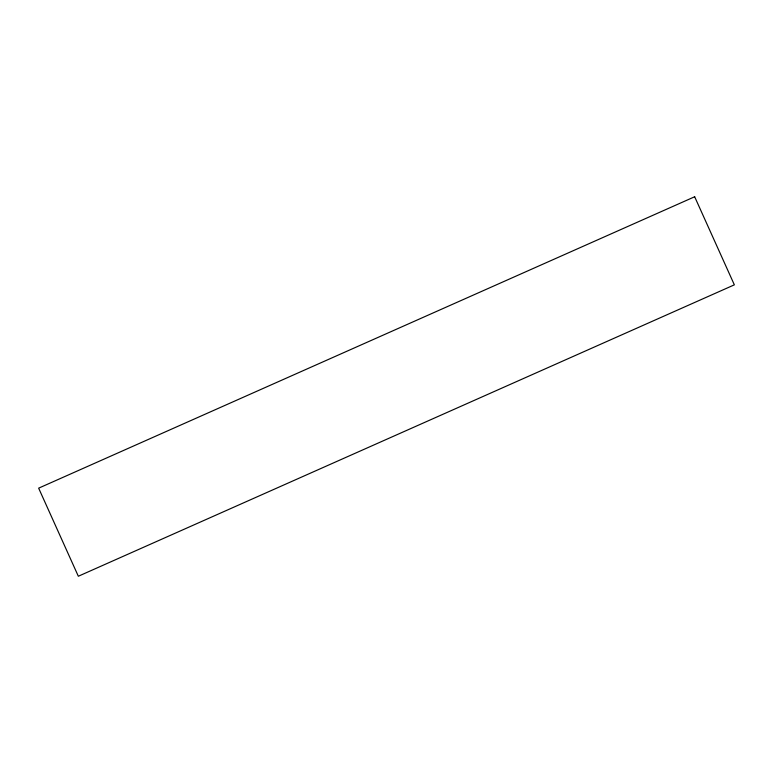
<?xml version="1.0" encoding="UTF-8"?>
<svg xmlns="http://www.w3.org/2000/svg" width="773" height="773" viewBox="0 0 773 773"><rect width="100%" height="100%" fill="white"/><g stroke="black" fill="none" stroke-linecap="round" stroke-linejoin="round"><path stroke-width="1.16" d="M694.666 196.757L38.65 488.159L78.334 576.243L734.35 284.841L694.666 196.757"/></g></svg>
